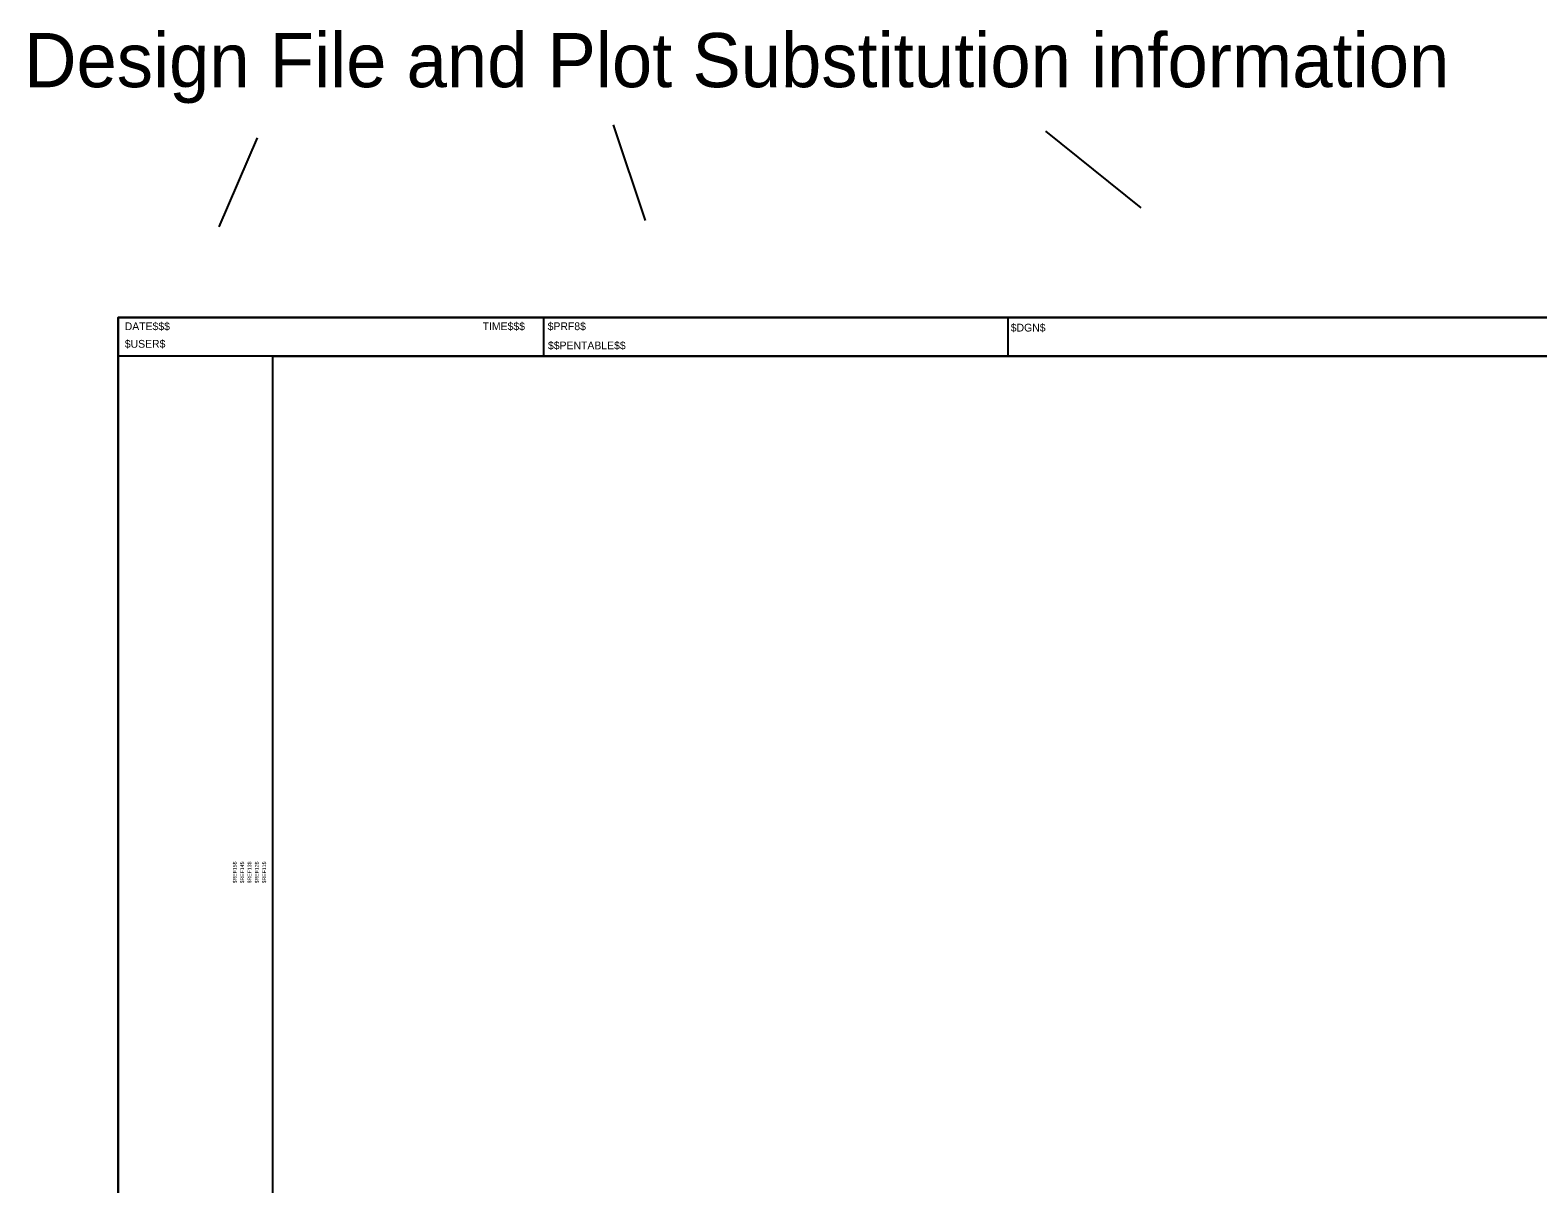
# Model space of a CAD drawing. Extents: x -1.74 to 2.41, y -0.19 to 1.05.
# Drawn here: x -1.743 to -0.931, y 0.429 to 1.051 of the extents above; entities that cross this region are included whole.
import ezdxf

# ---------------------------------------------------------------- set-up
doc = ezdxf.new("R2010")
doc.units = 0
for name, color, linetype in [('SHT_B_Plot-Border-Inner-Line', 7, 'Continuous'), ('SHT_B_Plot-Border-Outer-Line', 7, 'Continuous'), ('SHT_B_Plot-Sub-Text', 7, 'Continuous'), ('SHT_B_Sheet-Outline-Line', 7, 'Continuous')]:
    doc.layers.add(name, color=color, linetype=linetype)

msp = doc.modelspace()

# ---------------------------------------------------------------- linework, layer by layer
at = {"layer": 'SHT_B_Plot-Border-Inner-Line'}
msp.add_lwpolyline([(-1.69558, 0.8959), (-0.32048, 0.8959), (-0.32048, 0.0208), (-1.69558, 0.0208)], close=True, dxfattribs=at)
at = {"layer": 'SHT_B_Plot-Border-Outer-Line'}
msp.add_lwpolyline([(-1.69558, 0.0208), (-0.32048, 0.0208), (-0.32048, 0.8959), (-1.69558, 0.8959)], close=True, dxfattribs=at)
at = {"layer": 'SHT_B_Sheet-Outline-Line'}
for p, q in [((-1.42901, 0.99962), (-1.41188, 0.94825)), ((-1.6208, 0.99279), (-1.64134, 0.94483)), ((-1.19613, 0.99621), (-1.1448, 0.95508)), ((-1.4664, 0.87506), (-1.4664, 0.8959)), ((-1.21638, 0.87506), (-1.21638, 0.8959)), ((-0.32048, 0.87506), (-1.69558, 0.87506))]:
    msp.add_line(p, q, dxfattribs=at)
msp.add_lwpolyline([(-1.61224, 0.87506), (-0.32048, 0.87506), (-0.32048, 0.1156), (-1.61224, 0.1156)], close=True, dxfattribs=at)

# ---------------------------------------------------------------- texts
at = {"layer": 'SHT_B_Plot-Sub-Text'}
for s, height, rotation, p in [('DATE$$$', 0.0042, 0.00001, (-1.69208, 0.88915)), ('TIME$$$', 0.0042, 0.00001, (-1.49932, 0.88915)), ('$PRF8$', 0.0042, 0.00001, (-1.46432, 0.88915)), ('$DGN$', 0.0042, 0.00001, (-1.21492, 0.8884)), ('$USER$', 0.0042, 0.00001, (-1.69204, 0.87969)), ('$$PENTABLE$$', 0.0042005, 0.00001, (-1.46415, 0.87881)), ('$REF15$', 0.002, 90, (-1.63179, 0.59132)), ('$REF14$', 0.002, 90, (-1.62787, 0.59132)), ('$REF13$', 0.002, 90, (-1.62391, 0.59132)), ('$REF12$', 0.002, 90, (-1.61995, 0.59132)), ('$REF11$', 0.002, 90, (-1.61599, 0.59132))]:
    msp.add_text(s, height=height, rotation=rotation, dxfattribs=at).set_placement(p)
at = {"layer": 'SHT_B_Sheet-Outline-Line'}
msp.add_text('Design File and Plot Substitution information', height=0.0291667, rotation=0.00001, dxfattribs=at).set_placement((-1.74622, 1.01996))

doc.saveas('drawing.dxf')
